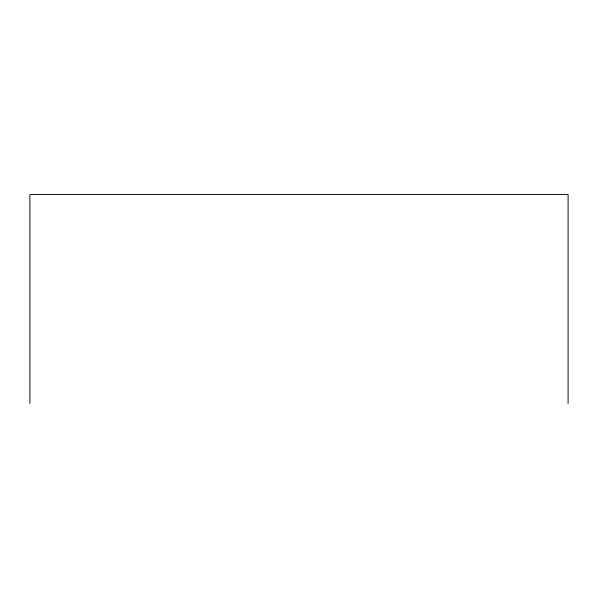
<?xml version="1.0" encoding="UTF-8"?>
<svg xmlns="http://www.w3.org/2000/svg" width="598" height="598" viewBox="0 0 598 598"><rect width="100%" height="100%" fill="white"/><g stroke="black" fill="none" stroke-linecap="round" stroke-linejoin="round"><path stroke-width="0.9" d="M568.1 403.441L568.1 194.559L29.9 194.559L29.9 403.441"/></g></svg>
